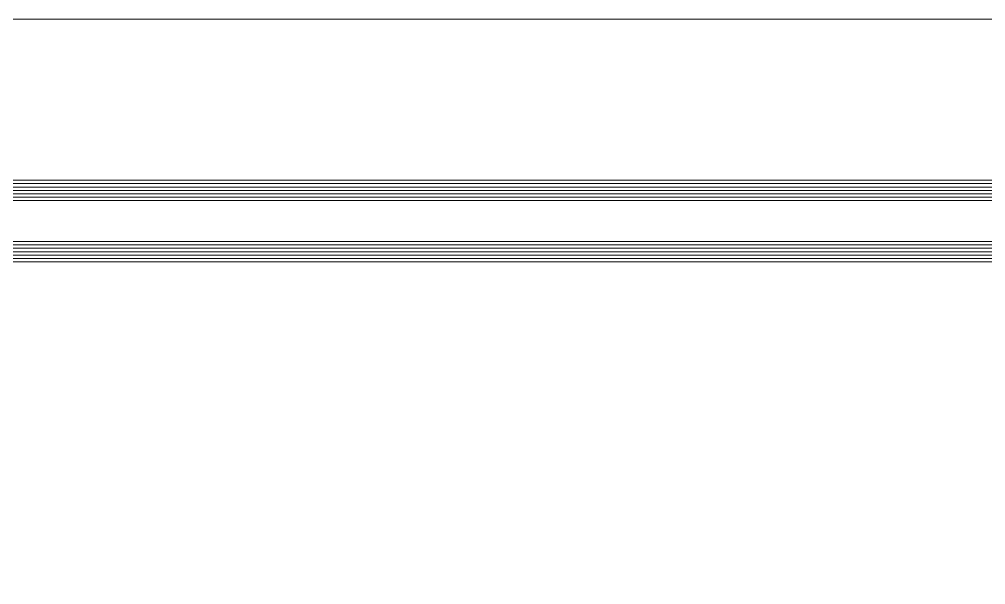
# Model space of a CAD drawing. Header units: centimetres. Extents: x 118932 to 154602, y -32682 to -23521.
# Drawn here: x 139621.52 to 139649.88, y -25262 to -25245.39 of the extents above; entities that cross this region are included whole.
import ezdxf

# ---------------------------------------------------------------- set-up
doc = ezdxf.new("R2010")
doc.units = ezdxf.units.CM
doc.header["$LTSCALE"] = 50
doc.header["$MEASUREMENT"] = 0
for name, color, linetype, lineweight, true_color in [('GEN_02_TF_Pencere', 7, 'Continuous', 9, 0x6093ac), ('GEN_05_ML_Alçıpan_giydirme', 7, 'Continuous', 18, 0x7ebab5), ('GEN_05_ML_Mermer', 7, 'Continuous', 9, 0x9d8692)]:
    doc.layers.add(name, color=color, linetype=linetype, lineweight=lineweight, true_color=true_color)

# ---------------------------------------------------------------- blocks, each defined once
blk = doc.blocks.new('P7_')
at = {"layer": 'GEN_02_TF_Pencere'}
for p, q in [((163389.715, -16166.653, 0), (163469.274, -16166.653, 0)), ((163389.715, -16166.753, 0), (163471.145, -16166.753, 0)), ((163389.765, -16166.553, 0), (163469.357, -16166.553, 0)), ((163389.715, -16166.853, 0), (163471.145, -16166.853, 0)), ((163389.715, -16166.953, 0), (163471.145, -16166.953, 0)), ((163389.715, -16167.053, 0), (163471.145, -16167.053, 0)), ((163389.715, -16167.153, 0), (163470.77, -16167.153, 0)), ((163389.715, -16168.353, 0), (163470.77, -16168.353, 0)), ((163389.715, -16168.453, 0), (163471.145, -16168.453, 0)), ((163389.715, -16168.553, 0), (163471.145, -16168.553, 0)), ((163389.715, -16168.653, 0), (163471.145, -16168.653, 0)), ((163389.715, -16168.753, 0), (163471.145, -16168.753, 0)), ((163389.715, -16168.853, 0), (163471.145, -16168.853, 0)), ((163389.765, -16168.953, 0), (163471.095, -16168.953, 0))]:
    blk.add_line(p, q, dxfattribs=at)
at = {"layer": 'GEN_05_ML_Mermer', "elevation": 0}
blk.add_lwpolyline([(163483.715, -16179.824), (163288.715, -16179.824), (163288.715, -16161.825), (163483.715, -16161.825)], close=True, dxfattribs=at)
blk = doc.blocks.new('dograma level 0 d blok')
at = {"layer": 'GEN_05_ML_Alçıpan_giydirme', "color": 1}
blk.add_blockref('P7_', (-163759.254, 18146.707, 0), dxfattribs=at)

msp = doc.modelspace()

# ---------------------------------------------------------------- block references
msp.add_blockref('dograma level 0 d blok', (139980.204, -27230.27, 0))

doc.saveas('drawing.dxf')
